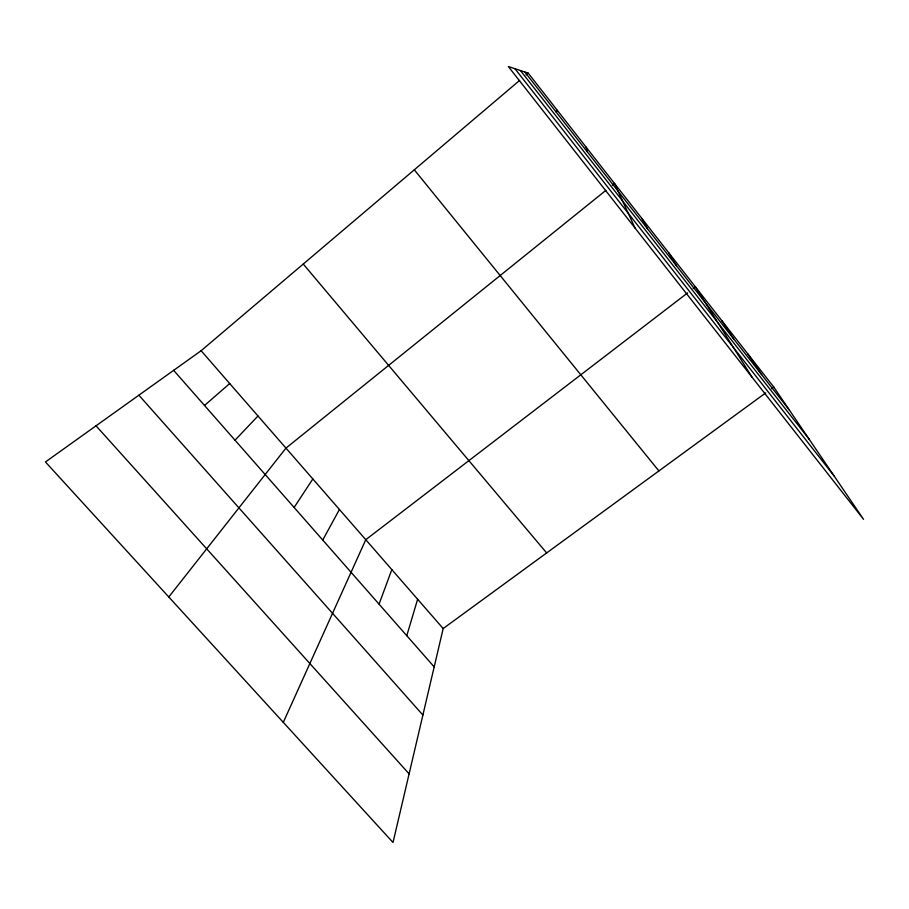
<?xml version="1.0" encoding="UTF-8"?>
<svg xmlns="http://www.w3.org/2000/svg" width="909" height="909" viewBox="0 0 909 909"><rect width="100%" height="100%" fill="white"/><g stroke="black" fill="none" stroke-linecap="round" stroke-linejoin="round"><path stroke-width="1.36" d="M765.719 392.893L443.172 628.551L393.018 842.484L45.45 461.954L201.116 350.726L519.618 80.424M406.777 635.698L417.629 599.236M379.064 604.155L391.824 569.625M283.301 722.36L365.77 539.707L687.647 292.88M322.74 540.048L339.432 509.483M556.274 112.205L557.308 110.33M294.118 507.472L312.844 478.952M168.79 596.986L285.96 448.114L605.871 190.379M235.022 440.195L257.986 415.992M204.514 405.471L229.704 383.541M526.072 74.958L528.22 73.129L773.741 387.029L863.55 519.334L508.324 66.516L528.22 73.129M612.336 185.175L614.495 183.436L635.027 228.023M693.203 288.619L695.43 286.914L752.027 377.167M771.446 388.711L773.741 387.029M96.036 425.81L409.107 773.854M138.884 395.199L422.89 715.065M173.653 370.349L434.184 666.899M201.116 350.726L443.172 628.551M303.254 264.053L546.661 552.945M414.299 169.813L658.9 470.93M524.811 71.993L789.41 410.118M520.437 70.538L809.362 439.502M514.948 68.72L834.098 475.952M747.925 354.021L761.685 374.69M721.814 320.65L733.631 338.841M668.751 252.804L676.523 265.86M641.777 218.308L647.458 228.716M586.066 147.099L587.35 151.905"/></g></svg>
